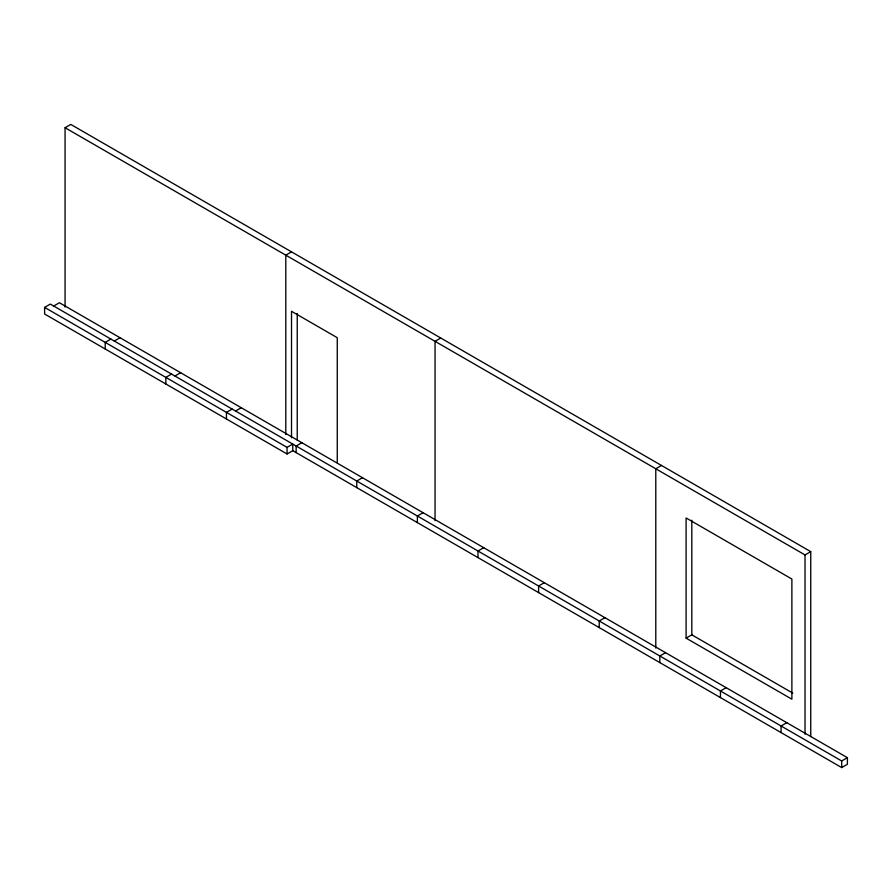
<?xml version="1.0" encoding="UTF-8"?>
<svg xmlns="http://www.w3.org/2000/svg" width="892" height="892" viewBox="0 0 892 892"><rect width="100%" height="100%" fill="white"/><g stroke="black" fill="none" stroke-linecap="round" stroke-linejoin="round"><path stroke-width="1.34" d="M65.071 307.049L65.071 127.723L70.791 124.423L810.75 551.635L810.75 736.513M44.6 307.394L287.057 447.371L292.777 444.071L292.777 450.672L287.057 453.972L44.6 313.995L44.6 307.394L50.32 304.094L841.68 760.976L847.4 757.676L847.4 764.277L841.68 767.577L292.576 450.56M53.687 306.034L59.407 302.734L847.4 757.676M110.931 339.083L105.211 342.383L105.211 348.995M114.299 341.034L120.019 337.722M291.517 251.856L285.797 255.157L285.797 434.482M171.554 374.082L165.834 377.383L165.834 383.984M174.91 376.023L180.63 372.722M232.165 409.071L226.445 412.383L226.445 418.984M235.533 411.022L241.253 407.722M440.771 338.023L435.051 341.324L435.051 520.649M301.864 442.711L296.144 446.011L296.144 452.623M362.475 477.711L356.755 481.011L356.755 487.612M423.098 512.71L417.378 516.011L417.378 522.612M483.709 547.699L477.989 551L477.989 557.611M661.496 465.468L655.787 468.768L655.787 648.094M544.321 582.699L538.601 585.999L538.601 592.6M604.943 617.699L599.223 620.999L599.223 627.6M65.071 127.723L805.03 554.935L810.75 551.635M686.093 638.137L791.884 699.205L791.884 579.031L686.093 517.962L686.093 638.137L691.813 634.836L792.787 693.129M665.555 652.688L659.835 655.988L659.835 662.589M726.166 687.687L720.446 690.988L720.446 697.589M786.789 722.676L781.069 725.988L781.069 732.588M841.68 760.976L841.68 767.577M805.03 554.935L805.03 734.261M691.813 520.181L691.813 634.836M337.265 462.803L337.265 337.7L291.517 311.286L291.517 437.782M297.237 313.538L297.237 440.046M287.057 447.371L287.057 453.972"/></g></svg>
